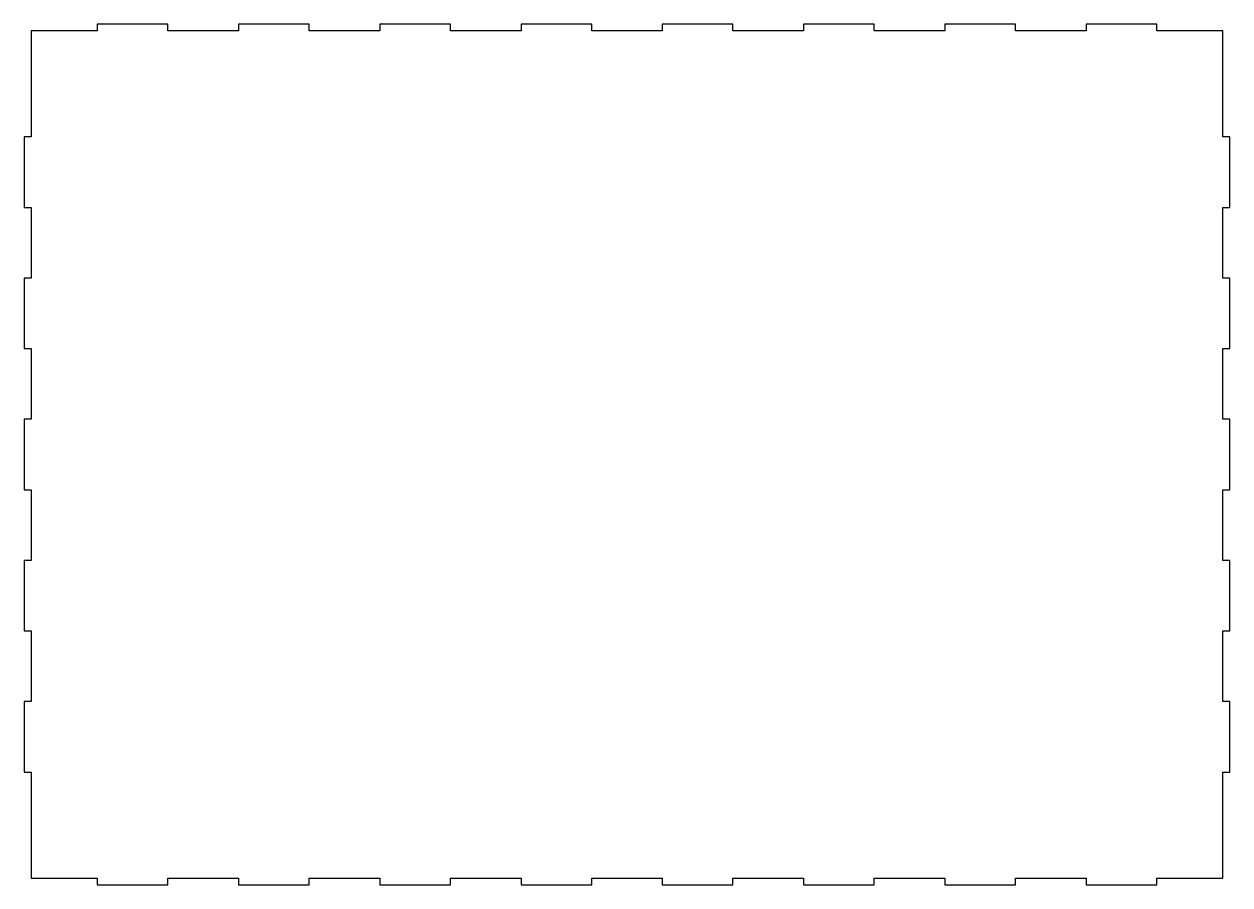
# Model space of a CAD drawing. Extents: x -125 to 225, y -249 to 1.
import ezdxf

# ---------------------------------------------------------------- set-up
doc = ezdxf.new("R2010")
doc.units = 0
doc.layers.add('Default_Layer', color=18, linetype='CONTINUOUS')

msp = doc.modelspace()

# ---------------------------------------------------------------- linework, layer by layer
at = {"layer": 'Default_Layer'}
msp.add_lwpolyline([(-122.67, -247.24), (-103.42, -247.24), (-103.42, -249.24), (-82.92, -249.24), (-82.92, -247.24), (-62.42, -247.24), (-62.42, -249.24), (-41.92, -249.24), (-41.92, -247.24), (-21.42, -247.24), (-21.42, -249.24), (-0.92, -249.24), (-0.92, -247.24), (19.58, -247.24), (19.58, -249.24), (40.08, -249.24), (40.08, -247.24), (60.58, -247.24), (60.58, -249.24), (81.08, -249.24), (81.08, -247.24), (101.58, -247.24), (101.58, -249.24), (122.08, -249.24), (122.08, -247.24), (142.58, -247.24), (142.58, -249.24), (163.08, -249.24), (163.08, -247.24), (183.58, -247.24), (183.58, -249.24), (204.08, -249.24), (204.08, -247.24), (223.33, -247.24), (223.33, -216.49), (225.33, -216.49), (225.33, -195.99), (223.33, -195.99), (223.33, -175.49), (225.33, -175.49), (225.33, -154.99), (223.33, -154.99), (223.33, -134.49), (225.33, -134.49), (225.33, -113.99), (223.33, -113.99), (223.33, -93.49), (225.33, -93.49), (225.33, -72.99), (223.33, -72.99), (223.33, -52.49), (225.33, -52.49), (225.33, -31.99), (223.33, -31.99), (223.33, -11.49), (223.33, -1.24), (204.08, -1.24), (204.08, 0.76), (183.58, 0.76), (183.58, -1.24), (163.08, -1.24), (163.08, 0.76), (142.58, 0.76), (142.58, -1.24), (122.08, -1.24), (122.08, 0.76), (101.58, 0.76), (101.58, -1.24), (81.08, -1.24), (81.08, 0.76), (60.58, 0.76), (60.58, -1.24), (40.08, -1.24), (40.08, 0.76), (19.58, 0.76), (19.58, -1.24), (-0.92, -1.24), (-0.92, 0.76), (-21.42, 0.76), (-21.42, -1.24), (-41.92, -1.24), (-41.92, 0.76), (-62.42, 0.76), (-62.42, -1.24), (-82.92, -1.24), (-82.92, 0.76), (-103.42, 0.76), (-103.42, -1.24), (-122.67, -1.24), (-122.67, -31.99), (-124.67, -31.99), (-124.67, -52.49), (-122.67, -52.49), (-122.67, -72.99), (-124.67, -72.99), (-124.67, -93.49), (-122.67, -93.49), (-122.67, -113.99), (-124.67, -113.99), (-124.67, -134.49), (-122.67, -134.49), (-122.67, -154.99), (-124.67, -154.99), (-124.67, -175.49), (-122.67, -175.49), (-122.67, -195.99), (-124.67, -195.99), (-124.67, -216.49), (-122.67, -216.49), (-122.67, -236.99), (-122.67, -247.24)], close=True, dxfattribs=at)

doc.saveas('drawing.dxf')
